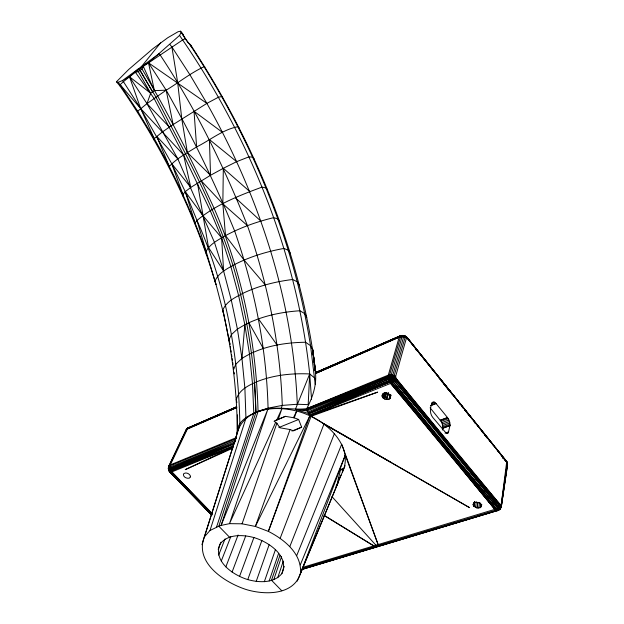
<?xml version="1.0" encoding="UTF-8"?>
<svg xmlns="http://www.w3.org/2000/svg" width="624" height="624" viewBox="0 0 624 624"><rect width="100%" height="100%" fill="white"/><g stroke="black" fill="none" stroke-linecap="round" stroke-linejoin="round"><path stroke-width="0.94" d="M237.416 414.898L237.299 429.265L236.496 435.802L234.484 442.143C235.123 439.429 238.501 430.505 234.889 440.692L204.337 536.897C194.15 563.152 225.412 582.902 246.542 589.641C264.654 595.031 293.475 595.546 300.456 573.565L337.919 482.992L337.958 480.441L340.306 470.644L342.49 468.866L342.428 472.087C353.41 448.742 330.954 425.638 311.087 416.294L309.847 415.818C285.839 404.157 242.479 403.517 236.153 436.714M236.629 437.494L169.354 465.309L169.018 470.27L169.736 471.986L211.848 515.245M301.642 569.572L498.615 510.19L500.237 508.872L501.29 506.665L507.382 465.847L507.281 462.743L506.368 461.035L407.246 337.678L405.436 336.188L402.457 335.423L400.163 335.891L315.448 372.614C316.883 385.047 312.468 397.777 306.719 408.665C306.127 411.7 309.949 412.776 309.847 415.818L268.375 531.391C284.279 539.479 302.219 553.761 300.456 573.565L345.314 455.192L378.121 544.604L341.702 444.226L296.689 555.664M497.827 450.746L506.735 461.596L507.562 464.841L501.29 506.665L500.237 508.872L498.615 510.19L496.228 508.802L393.198 381.857L392.98 380.071L393.783 377.075L405.436 336.188L400.928 335.642L315.307 372.902M154.198 140.127L154.237 138.606L140.696 108.584L129.488 76.768L138.715 68.656L135.338 72.205L123.404 81.65L120.128 84.724L119.816 85.808C161.889 146.539 195.179 213.541 215.943 284.528L196.989 220.475L185.242 191.654L171.733 163.706L140.696 108.584L123.404 81.65L122.476 80.543L118.123 82.337L116.438 81.791L128.716 69.467L152.794 48.797L167.778 37.721L178.082 31.73L180.625 31.2L188.159 42.744L190.359 44.538C255.333 143.153 301.837 255.536 315.775 373.3L399.188 337.155L403.595 336.913L407.464 338.356L458.414 401.536M185.484 153.761C208.361 198.767 229.671 244.967 240.607 294.512C249.772 333.154 255.107 372.684 255.926 412.409L218.821 526.227L209.999 530.494L204.337 536.897M229.694 537.365L218.813 526.219L221.107 525.416L258.055 411.505C256.129 341.89 242.143 272.134 214.071 208.276C192.122 160.805 168.87 113.849 141.976 68.983L143.286 66.394L182.98 39.733L185.203 38.774L191.693 46.847L190.359 44.538M506.766 465.387L507.382 465.847L507.562 464.841L506.696 461.822L406.692 337.093C405.015 336.523 401.201 334.175 400.553 336.749L388.385 379.252L389.665 382.184L494.894 509.34L497.281 510.744L500.237 508.872L501.29 506.665L497.281 510.744M236.488 406.84L187.801 428.134L169.845 465.886L170.921 472.282L211.825 514.613M450.013 425.498L449.569 421.442L447.587 417.674L435.958 403.416L434.179 402.043L432.674 402.137C430.03 406.669 429.25 413.197 432.83 417.518L446.191 433.165L447.743 433.243L448.297 432.705L450.013 425.498L442.759 428.134L442.346 430.053M442.759 428.134L442.338 424.094L441.051 421.317L430.092 407.815M275.66 422.37L276.884 423.22L279.864 427.775L290.074 429.546L293.545 430.833L301.626 427.175L298.639 419.476L294.255 417.854L285.402 416.348L274.069 421.262L275.66 422.37L229.499 523.653L267.969 408.923L221.107 525.416L229.499 523.653L242.073 523.809L255.364 526.445L309.847 415.818L308.771 413.642L388.931 380.749L389.953 379.298L402.051 336.656C402.199 334.058 405.834 336.344 406.676 337.264L419.913 353.839M209.999 530.494L245.957 418.22L244.873 387.91L241.972 358.426L244.842 324.722L238.61 295.534L230.864 266.542L221.621 237.799L210.21 210.545L183.612 154.986L154.089 98.42L135.338 72.205L143.286 66.394L154.378 90.628L166.171 90.184C178.885 82.493 190.655 72.961 204.134 66.69L204.851 67.018M507.281 462.743L501.205 504.59L500.237 504.707L497.507 508.006L497.367 509.613L496.54 510.65L301.751 569.267M477.68 502.328L477.032 508.006L480.051 507.733L481.307 506.696L481.627 504.785M496.54 510.65L499.372 509.66L500.932 506.992L506.735 461.596L506.025 461.401L495.378 447.634M312.523 351.679L312.749 349.877L310.557 345.751C293.389 238.048 249.912 135.525 190 44.756M480.675 503.022L480.106 507.694M402.457 335.423L400.163 335.891L399.188 337.155L387.98 376.342L391.872 382.754L499.372 509.66L501.462 505.651L507.32 463.788L506.368 461.035L504.808 460.2M481.588 504.785L481.307 506.696L481.666 504.504M500.76 507.585L501.049 505.69M478.015 502.289L477.032 508.006L473.873 506.345L474.466 502.523M475.449 507.523L476.369 501.766M481.666 504.527L481.346 506.415L480.948 504.161C479.092 502.328 475.784 501.595 473.694 503.474L473.226 504.855L473.873 506.345L474.88 501.579M382.083 396.061L382.294 394.828C384.049 391.794 388.955 392.98 390.413 395.756L390.562 397.207L389.696 398.845C387.075 400.351 382.84 399.22 382.083 396.061L382.606 394.22M478.655 508.108L479.63 502.39M473.873 506.345L474.708 501.587M406.692 337.093L394.407 380.812L393.198 381.857L390.538 383.409L309.847 415.818L377.645 392.137L311.087 416.294L268.375 531.391L255.364 526.445L290.074 429.546M473.265 504.956L473.608 503.069M302.741 568.331L498.732 509.371L499.879 508.825L501.205 504.59L501.462 505.651M498.732 509.371L500.83 505.76L500.237 504.707L395.156 377.567L390.741 376.288L387.98 376.342L306.719 408.665C290.488 410.67 273.757 404.656 258.055 411.505C249.577 415.022 239.788 419.593 237.299 429.265C236.878 389.189 231.769 349.268 222.784 310.229C226.075 301.665 234.991 297.539 242.611 293.475C258.328 285.909 275.449 281.603 292.718 279.482L297.305 281.853L299.27 285.028M403.923 336.157L404.001 335.603L399.578 336.352L315.775 373.3M190.297 427.651C188.183 427.019 186.124 429.094 185.702 431.02L188.042 427.924L236.488 406.918M211.676 514.878L170.212 472.274L168.613 470.176L168.691 468.359L169.845 465.886L236.449 438.547M506.735 461.596L507.437 463.515L507.382 465.847M211.676 514.613L169.736 471.986L168.613 470.176L168.285 468.257L168.808 466.019L185.905 430.139L188.042 427.924L188.846 428.056L186.451 429.429L169.026 466.027M212.137 514.644L170.921 472.282C168.714 470.683 167.333 467.61 169.354 465.309L169.845 465.886L168.496 467.345L169.018 470.27L170.212 472.274L170.921 472.282L232.666 447.127M137.444 112.336L137.725 111.197L146.975 103.623L166.171 90.184L148.52 62.845L179.548 35.428L181.147 32.44L180.625 31.2M170.212 472.274L169.252 469.342L169.946 468.476L235.747 440.107L169.268 467.407L168.496 467.345L168.605 466.9L168.496 469.295M309.847 415.818L391.084 381.186L404.001 335.603L407.464 338.356L405.413 336.235M388.705 393.151L386.474 399.5L388.167 393.003M390.671 395.086L389.696 398.845L390.772 395.171M386.194 399.422L387.941 392.941M388.853 399.305L390.164 394.664M386.412 392.543L384.563 399.025L386.623 392.613M390.211 397.831L390.998 395.086M385.055 392.683L383.245 398.089L384.844 392.535M201.919 544.705L234.889 440.692M236.496 435.802L239.476 426.27L239.834 423.259C238.462 353.878 225.334 284.006 196.989 220.475C215.725 204.641 239.281 195.507 262.002 187.122L266.003 187.925L267.524 189.836M386.474 399.5L388.588 393.026M216.551 527.023L253.804 413.455L252.502 383.651L249.491 354.112L244.842 324.722C261.901 316.056 280.972 312.008 299.972 310.752L304.723 313.677L306.797 317.32M383.245 398.089L385.031 392.675M281.83 573.667C289.84 555.937 268.382 541.694 253.633 537.49C242.486 534.526 227.612 533.972 219.921 544.183C212.963 561.623 233.353 575.211 247.767 579.595C258.96 582.715 273.647 583.463 281.83 573.667L284.287 566.288M277.735 577.699L283.296 561.116M273.803 579.54L281.58 556.546M279.926 555.415L271.495 580.234L281.775 590.772M269.194 580.921L278.608 553.379M264.334 581.724L275.426 549.65M242.073 523.809L276.884 423.22M278.171 419.5L281.986 408.478L276.674 420.147M256.207 581.404L269.092 544.861M294.255 417.854L296.728 410.959L293.459 417.721M247.767 579.595L261.893 540.446M495.721 510.167L496.228 508.802L391.872 382.754L389.665 382.184L309.442 414.765L308.771 413.642L309.005 413.002L388.385 379.252L392.98 380.071L394.407 380.812L499.59 505.885L500.074 507.749L498.935 508.295L497.507 508.006L393.198 381.857L390.312 377.731L388.05 377.731L306.61 409.742L295.363 409.414L309.691 373.948C296.798 252.275 248.851 135.658 179.548 35.428M239.554 576.412L253.952 537.389M232.081 572.06L245.723 535.876M280.168 538.27L323.981 424.016L390.936 462.322M225.857 566.849L238.095 535.002M221.27 561.062L230.763 536.741M281.354 407.761L282.274 405.405C280.246 344.105 267.688 283.436 247.432 225.623C223.876 166.031 195.562 108.311 160.079 54.85L159.143 53.695L122.476 80.543L129.488 76.768L150.68 93.241L146.975 103.623L177.871 158.972L214.453 242.346L223.603 271.027L231.27 299.941L237.409 329.098L241.972 358.426L235.919 364.088L233.423 369.658M218.65 555.095L225.038 538.902M289.825 546.569L334.417 433.586M218.158 549.338L221.013 542.147M300.292 564.899L345.314 455.192M297.227 581.123L337.919 482.992M335.985 486.416L341.141 474.926M336.913 485.152L345.088 465.66M168.496 467.345L169.354 465.309M185.702 431.02L186.701 429.117M206.575 254.99L205.858 251.8C209.812 243.914 218.26 239.936 225.521 235.607C240.677 227.471 257.002 221.676 273.702 217.651L277.906 218.969L279.591 221.286M188.042 427.924L186.545 429.897M195.694 225.771L195.133 223.018L196.989 220.475M183.323 196.872L182.949 194.54L185.242 191.654L190.757 187.418L210.53 175.282L223.322 168.301L236.652 161.663L248.898 156.858L252.658 157.162L254.015 158.675M160.571 42.884L139.3 69.311L155.938 97.126L185.492 153.769M169.494 168.332L169.322 166.397C176.982 158.192 187.216 152.88 196.622 146.929C210.038 140.244 223.064 129.394 237.908 126.703L239.062 127.819M306.61 409.742L387.98 376.342L389.579 374.79L394.259 375.531L395.593 376.358L396.209 378.487L499.59 505.885L395.452 379.649L390.312 377.731L392.262 376.623M236.777 406.91L187.801 428.134L186.451 429.429L236.785 407.503M205.858 251.8C192.145 212.589 174.743 174.728 154.237 138.606L162.396 131.945L173.137 124.558L206.879 103.389L218.447 97.211L221.731 96.541L222.682 97.258M499.879 508.825L500.713 508.037M402.511 335.517L315.448 372.614M135.338 72.205L138.302 71.666L141.976 68.983M388.846 377.497L392.73 374.993L393.783 377.075L395.593 376.358M303.007 567.286L494.894 509.34L497.507 508.006M244.842 324.722L237.409 329.098L231.41 334.604L228.914 339.838L230.006 344.425L229.616 342.545M241.972 358.426C260.832 346.492 283.639 342.529 305.651 342.256L310.557 345.751L315.229 384.353M395.156 377.567L391.474 379.649M402.379 335.728L400.553 336.749L399.578 336.352L400.928 335.642M392.98 380.071L396.209 378.487L394.407 380.812L498.646 507.023L498.935 508.295M391.888 378.089L393.783 377.075M236.87 402.503L236.254 399.68C238.758 390.101 248.297 385.468 256.675 381.787C273.429 375.04 291.751 373.105 309.691 373.948L308.178 404.656L297.297 404.243C292.921 298.366 258.593 195.328 206.879 103.389L148.52 62.845L142.381 65.972L143.286 66.394M232.736 447.361L185.219 469.654L232.783 448.188M215.147 416.684L217.807 415.506M221.356 413.938L223.135 413.15M229.343 410.413L232.003 409.235M233.782 408.447L236.441 407.277M400.163 335.891L315.627 372.731L312.749 349.877L313.919 361.21M399.188 337.155L315.767 373.386L312.749 349.877L314.558 366.187M187.27 428.914L236.449 407.698M169.159 471.104L169.588 470.691M169.268 467.407L169.946 468.476L234.257 443.446L170.352 469.786L169.876 471.104L170.999 470.995L234.406 443.719L170.352 469.786L168.285 468.257M187.801 428.134L236.683 407.394M275.059 420.607L285.402 416.348M306.719 408.665L388.159 375.18L389.579 374.79L390.741 376.288M169.946 468.476L235.334 441.753M211.957 513.661L170.999 470.995L233.477 445.622M278.889 427.495L298.639 419.476M309.005 413.002L388.931 380.749L393.198 381.857M291.931 431.051L301.626 427.175M170.999 470.995L233.516 446.706M309.044 413.299L389.665 382.184M431.473 403.073L434.179 402.043M431.449 403.939L435.061 402.558M430.537 405.475L435.958 403.416M430.7 405.67L436.121 403.611M169.174 468.835L168.402 469.123L169.018 470.27M440.232 420.202L447.463 417.534M440.357 420.342L447.587 417.674M441.051 421.317L448.282 418.657M441.769 422.651L449.007 419.991M442.338 424.094L449.569 421.442M442.697 425.552L449.935 422.908M442.845 426.925L450.091 424.289M442.728 428.29L449.982 425.654M340.727 469.505L342.49 468.866M445.021 433.15L448.672 431.839M446.472 433.36L448.297 432.705M338.286 478.195L340.096 477.547M258.055 411.505L268.055 408.151L282.274 405.405L297.297 404.243M306.025 567.715L308.818 566.873M314.418 565.188L320.947 563.222M324.675 562.099L327.475 561.257M333.068 559.572L335.868 558.73M343.333 556.483L347.997 555.079M351.725 553.956L354.526 553.114M361.982 550.867L366.647 549.463M370.375 548.34L373.175 547.498M380.632 545.243L385.265 543.847M388.978 542.732L391.755 541.897M407.519 537.155L410.296 536.312M424.203 532.132L428.844 530.735M432.549 529.612L437.182 528.224M451.09 524.035L455.723 522.639M459.436 521.524L462.212 520.681M477.976 515.939L480.761 515.104M301.704 569.486L497.921 510.471L498.373 509.8L498.615 510.19M258.047 411.653L267.813 408.751L268.055 408.151C266.526 347.771 254.452 287.953 234.647 230.981C214.859 182.614 191.919 135.665 166.171 90.184L173.137 124.558M403.595 336.913L405.296 336.469M402.519 335.962L404.017 335.696L405.233 336.64M405.062 337.428L406.489 337.358M405.85 337.116L406.676 337.264L471.073 417.394M506.719 463.32L507.437 463.515M308.771 413.642L295.363 409.414L307.016 410.92L388.05 377.731L387.98 376.342M323.981 424.016L469.576 507.663L311.087 416.294M324.199 515.51L373.807 545.906L324.059 515.284M222.464 132.374L194.033 111.275L196.622 146.929M236.652 161.663L209.422 139.55L210.53 175.282L187.379 152.545L181.787 118.958L177.684 82.696L171.881 46.94L169.845 44.413M249.436 191.233L223.322 168.301L222.838 203.83L225.521 235.607L244.062 260.029L265.27 284.879M247.432 225.623L222.838 203.83L201.318 180.921M375.96 545.259L377.653 546.429L379.704 545.532L378.448 546.484L375.96 545.259L331.952 496.626M235.513 197.894L260.809 221.068M204.477 506.009L170.921 472.282L211.801 513.864M184.345 486.564L169.065 470.917M186.365 488.623L189.056 491.369M192.426 494.809L197.816 500.3M199.165 501.68L207.254 509.925M171.811 472.025L212.371 513.731M187.84 490.269L169.517 471.448L169.736 471.986M189.875 492.359L210.904 513.973M179.01 480.449L180.352 481.845M202.558 504.839L205.92 508.326M169.385 127.07L146.975 103.623L129.488 76.768M183.175 34.398L181.623 32.752L185.203 38.774M177.871 158.972L156.694 136.274L169.322 166.397M118.123 82.337L140.696 108.584L183.612 154.986L190.757 187.418L171.733 163.706L182.949 194.54M496.228 508.802L390.538 383.409M116.438 81.791L119.816 85.808M425.069 424.398L494.894 509.34L391.872 382.754M459.03 402.815L460.247 404.313L459.022 402.831M461.456 405.811L463.273 408.057M472.368 419.289L464.49 409.555L469.864 416.419M477.22 425.287L478.429 426.785M479.645 428.282L493.584 445.505M495.401 447.751L496.61 449.249M415.631 349.206L416.855 350.711M438.867 377.91L440.092 379.415M441.316 380.929L448.656 389.992M472.29 418.907L494.161 446.121M474.263 422.214L475.488 423.727M407.246 337.678L506.696 461.822M421.114 355.352L435.552 373.441M441.574 380.975L442.775 382.481M443.976 383.986L452.4 394.54M461.432 405.85L463.242 408.119M481.915 431.519L483.116 433.025M484.325 434.538L487.336 438.313M502.398 457.181L503.599 458.687M181.147 32.44L183.628 35.552M258.422 318.794L277.033 344.963M290.183 253.024L288.35 250.263L283.943 248.446C266.947 251.488 250.247 256.604 234.811 264.412C227.386 268.609 218.72 272.657 215.077 280.87L223.774 314.34L229.226 340.665M120.128 84.724L137.725 111.197L154.237 138.606M171.881 46.94L189.899 74.708L206.879 103.389M140.135 70.325L152.521 91.939M138.302 71.666L150.68 93.241L154.378 90.628L148.52 62.845M248.898 322.733L263.297 348.473M315.588 379.751L314.746 378.043L309.691 373.948L311.571 399.594M195.133 223.018L185.242 191.654L202.847 215.569L221.621 237.799L223.603 271.027L208.502 247.463L197.496 183.261M222.784 310.229L223.774 314.34M234.008 372.216L234.398 373.916M507.32 463.788L507.562 464.841M230.295 346.32L230.576 348.223M230.864 350.119L231.153 352.014M231.582 354.861L231.871 356.756M232.159 358.652L232.44 360.547M232.729 362.443L233.017 364.338M233.446 367.185L233.735 369.08M312.749 349.877L315.221 370.718M314.769 368.105L315.089 370.984M314.215 364.088L314.41 365.929M500.83 505.76L500.932 506.992M254.584 382.715L255.926 412.402M190.328 476.954L189.306 478.156C186.911 478.741 183.191 477.212 183.417 474.349L183.893 473.546C186.147 472.118 189.454 473.624 190.421 475.995L190.328 476.954M500.237 504.707L499.98 506.462L498.646 507.023L395.452 379.649L500.237 504.707M473.561 502.975L473.226 504.855L473.608 502.991M383.323 393.229L382.333 396.911L383.401 393.206M388.05 377.731L307.921 412.105L388.385 379.252L388.05 377.731M503.576 458.687L502.343 457.174L503.584 458.679"/></g></svg>
